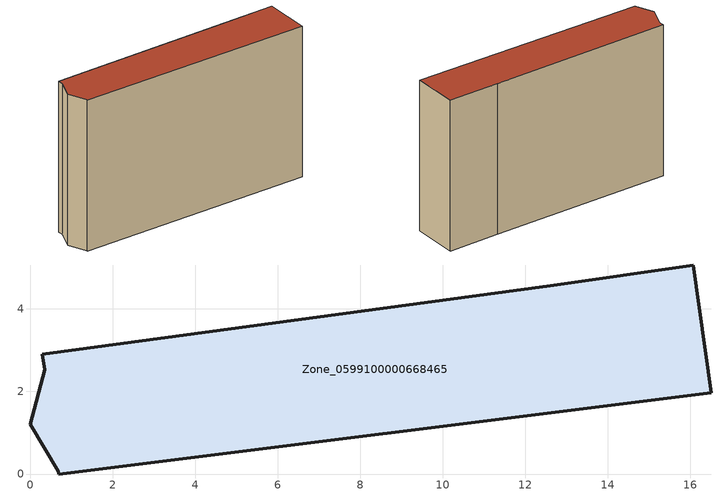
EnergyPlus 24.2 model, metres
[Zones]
Zone_0599100000668465
 floor ground (C_G): 16.51,1.96 0.69,0 0.69,0.06 0,1.21 0.35,2.53 0.3,2.9 12.6,4.56 16.07,5.06 z0
 wall outside (C_F): 12.6,4.56 0.3,2.9 0.35,2.53 0,1.21 0.69,0.06 0.69,0 16.51,1.96 16.07,5.06 12.6,4.56 z0:10.41
 roof outside (C_R): 16.51,1.96 16.07,5.06 12.6,4.56 0.3,2.9 0.35,2.53 0,1.21 0.69,0.06 0.69,0 z10.41
[BUILDING]
Pand.0599100000668465: North Axis=0; Terrain=City; Loads Convergence Tolerance Value=0.04; Temperature Convergence Tolerance Value=0.4; Solar Distribution=FullExterior; Maximum Number of Warmup Days=25; Minimum Number of Warmup Days=1
[Site:Location]
Rotterdam.The.Hague.AP_ZH_NLD Design_Conditions: Latitude=51.96; Longitude=4.45; Time Zone=1; Elevation=-4.5
[SITE:GROUNDTEMPERATURE:BUILDINGSURFACE]
18, 18, 18, 18, 18, 18, 18, 18, 18, 18, 18, 18
[MATERIAL] Thermal Absorptance=0.9; Solar Absorptance=0.7; Visible Absorptance=0.7
Name | Roughness | Thickness | Conductivity | Density | Specific Heat
G.TI.1946 | MediumSmooth | 0.15 | 1 | 540 | 1210
F.TI.1946 | Rough | 0.3 | 0.857143 | 1920 | 840
R.TI.1946 | MediumRough | 0.2 | 0.1 | 1500 | 1000
[CONSTRUCTION]
C_G: G.TI.1946
C_F: F.TI.1946
C_R: R.TI.1946
[ZONE]
Zone_0599100000668465: Type=1; Multiplier=1; Ceiling Height=Autocalculate; Volume=Autocalculate; Floor Area=autocalculate; Part of Total Floor Area=Yes
[ZONEINFILTRATION:DESIGNFLOWRATE]
Infil_Zone_0599100000668465: Zone or ZoneList or Space or SpaceList=Zone_0599100000668465; Schedule=AlwaysOn; Design Flow Rate Calculation Method=Flow/Area; Flow Rate per Floor Area=0.003; Constant Term Coefficient=1; Temperature Term Coefficient=0; Velocity Term Coefficient=0; Velocity Squared Term Coefficient=0
[HVACTEMPLATE:ZONE:IDEALLOADSAIRSYSTEM]
Zone_0599100000668465: Maximum Heating Supply Air Temperature=50; Minimum Cooling Supply Air Temperature=13; Maximum Heating Supply Air Humidity Ratio=0.0156; Minimum Cooling Supply Air Humidity Ratio=0.0077; Heating Limit=NoLimit; Cooling Limit=NoLimit; Dehumidification Control Type=ConstantSensibleHeatRatio; Cooling Sensible Heat Ratio=0.7; Dehumidification Setpoint=60; Humidification Control Type=None; Humidification Setpoint=30; Outdoor Air Method=None; Outdoor Air Flow Rate per Person=0.00944; Outdoor Air Flow Rate per Zone Floor Area=0; Outdoor Air Flow Rate per Zone=0; Demand Controlled Ventilation Type=None; Outdoor Air Economizer Type=NoEconomizer; Heat Recovery Type=None; Sensible Heat Recovery Effectiveness=0.7; Latent Heat Recovery Effectiveness=0.65
[ZONECONTROL:THERMOSTAT]
ThermostatControl_Zone_0599100000668465: Zone or ZoneList=Zone_0599100000668465; Control Type Schedule=DualSetpointControlType; Control 1=Thermostat_Zone_0599100000668465; Temperature Difference Between Cutout And Setpoint=0
[THERMOSTATSETPOINT:DUALSETPOINT]
Thermostat_Zone_0599100000668465: Heating Setpoint Temperature Schedule=HeatingSetpoint_Zone_0599100000668465; Cooling Setpoint Temperature Schedule=CoolingSetpoint_Zone_0599100000668465
[SCHEDULE:COMPACT]
HeatingSetpoint_Zone_0599100000668465: Through: 12/31, For: AllDays, Until: 24:00, 21
CoolingSetpoint_Zone_0599100000668465: Through: 12/31, For: AllDays, Until: 24:00, 24
DualSetpointControlType: Through: 12/31, For: AllDays, Until: 24:00, 4
AlwaysOn: Through: 12/31, For: AllDays, Until: 24:00, 1
